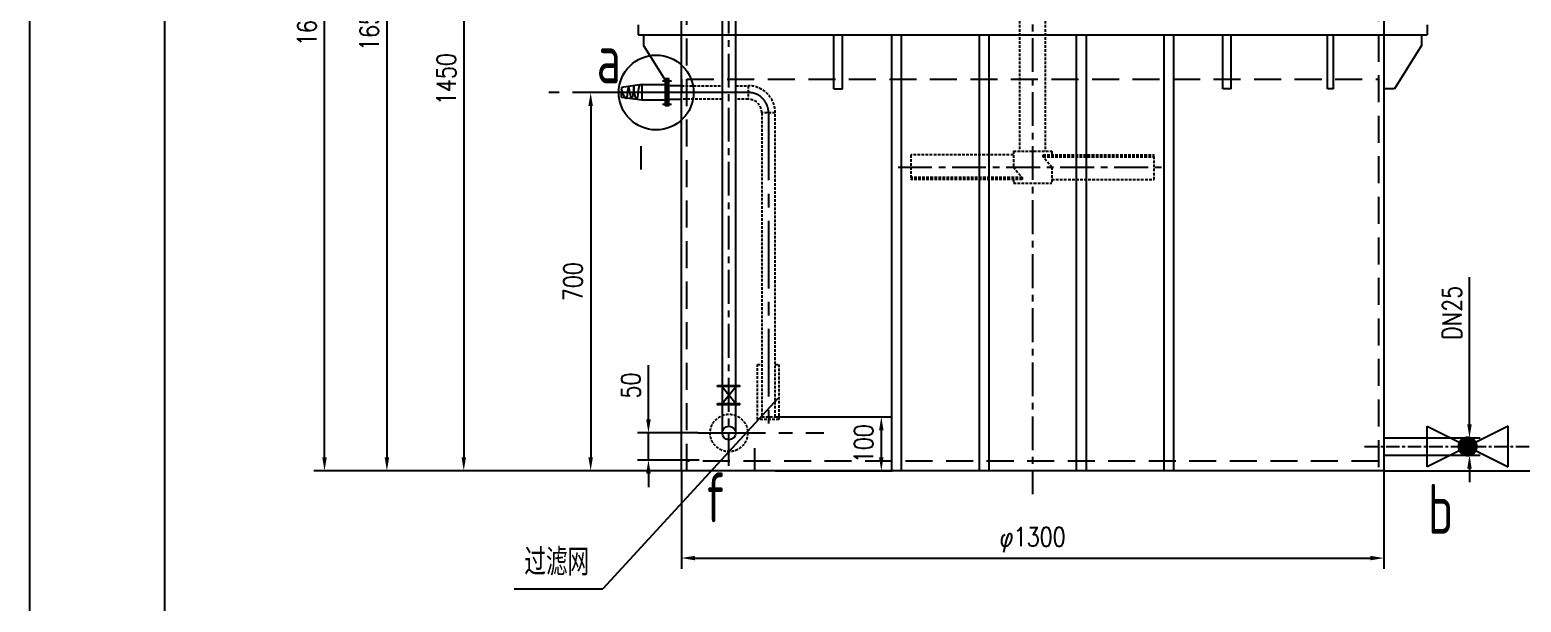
# Model space of a CAD drawing. Header units: millimetres. Extents: x -250 to 5690, y -100 to 4100.
# Drawn here: x -250 to 2510, y 1324 to 2383 of the extents above; entities that cross this region are included whole.
import ezdxf

# ---------------------------------------------------------------- set-up
doc = ezdxf.new("R2010")
doc.units = ezdxf.units.MM
doc.header["$LTSCALE"] = 100
doc.linetypes.add('CENTER', pattern=[2, 1.25, -0.25, 0.25, -0.25])
doc.linetypes.add('DASHED', pattern=[0.75, 0.5, -0.25])
for name, color, linetype in [('1轮廓实线层', 7, 'Continuous'), ('2细线层', 4, 'Continuous'), ('3中心线层', 1, 'CENTER'), ('4虚线层', 6, 'DASHED'), ('RAHMEN025', 7, 'Continuous'), ('图框层', 7, 'Continuous')]:
    doc.layers.add(name, color=color, linetype=linetype)
doc.styles.add('PC_TEXTSTYLE', font='isocp.shx', dxfattribs={"width": 0.8, "bigfont": 'hzfs.shx'})
doc.styles.get("Standard").update_dxf_attribs({"font": 'isocp.shx', "width": 0.707, "bigfont": 'hztxt.shx'})
doc.styles.add('TH_GBDIM', font='romans.shx', dxfattribs={"width": 0.8, "bigfont": 'gbcbig.shx'})
doc.dimstyles.new('TH_GBDIM', dxfattribs={"dimscale": 10, "dimtxt": 3.5, "dimasz": 2.5, "dimexe": 2, "dimexo": 0, "dimgap": 1.5, "dimtad": 1, "dimdec": 1, "dimzin": 0, "dimdsep": 46, "dimtxsty": 'TH_GBDIM', "dimcen": 2.5, "dimclrd": 130, "dimclre": 130, "dimclrt": 3, "dimadec": 0, "dimazin": 0, "dimtfac": 0.714286, "dimtdec": 1, "dimtmove": 0, "dimatfit": 3, "dimfxl": 1, "dimtzin": 0, "dimlwd": -1, "dimlwe": -1, "dimarcsym": 0})

# ---------------------------------------------------------------- blocks, each defined once
blk = doc.blocks.new('*D18')
at = {"layer": '1轮廓实线层', "color": 130, "ltscale": 0.1, "transparency": 16777216}
for p, q in [((894.8, 1662.5), (894.8, 1762.8)), ((986.4, 1637.5), (874.8, 1637.5)), ((894.8, 1587.4), (894.8, 1637.5)), ((988.4, 1587.4), (874.8, 1587.4)), ((894.8, 1562.4), (894.8, 1537.4))]:
    blk.add_line(p, q, dxfattribs=at)
for points in [[(890.6, 1662.5), (899, 1662.5), (894.8, 1637.5)], [(890.6, 1562.4), (899, 1562.4), (894.8, 1587.4)]]:
    blk.add_solid(points, dxfattribs=at)
at = {"layer": 'Defpoints', "color": 0, "ltscale": 0.1, "transparency": 16777216}
for p in [(894.8, 1637.5), (986.4, 1637.5), (988.4, 1587.4)]:
    blk.add_point(p, dxfattribs=at)
at = {"layer": '1轮廓实线层', "color": 3, "ltscale": 0.1, "transparency": 16777216, "insert": (862.3, 1725.2), "char_height": 35, "attachment_point": 5, "rotation": 90, "style": 'TH_GBDIM'}
blk.add_mtext('50', dxfattribs=at)
blk = doc.blocks.new('*D17')
at = {"layer": '1轮廓实线层', "color": 130, "ltscale": 0.1, "transparency": 16777216}
for p, q in [((1129.6, 1667.5), (1345.8, 1667.5)), ((1325.8, 1642.5), (1325.8, 1592.5)), ((1129.6, 1567.5), (1345.8, 1567.5))]:
    blk.add_line(p, q, dxfattribs=at)
for points in [[(1321.6, 1642.5), (1329.9, 1642.5), (1325.8, 1667.5)], [(1321.6, 1592.5), (1329.9, 1592.5), (1325.8, 1567.5)]]:
    blk.add_solid(points, dxfattribs=at)
at = {"layer": 'Defpoints', "color": 0, "ltscale": 0.1, "transparency": 16777216}
for p in [(1129.6, 1667.5), (1129.6, 1567.5), (1325.8, 1567.5)]:
    blk.add_point(p, dxfattribs=at)
at = {"layer": '1轮廓实线层', "color": 3, "ltscale": 0.1, "transparency": 16777216, "insert": (1293.3, 1617.5), "char_height": 35, "attachment_point": 5, "rotation": 90, "style": 'TH_GBDIM'}
blk.add_mtext('100', dxfattribs=at)
blk = doc.blocks.new('*D16')
at = {"layer": '1轮廓实线层', "color": 130, "ltscale": 0.1, "transparency": 16777216}
for p, q in [((923.1, 2267.4), (767.9, 2267.4)), ((787.9, 2242.4), (787.9, 1592.5)), ((916.8, 1567.5), (767.9, 1567.5))]:
    blk.add_line(p, q, dxfattribs=at)
for points in [[(783.7, 2242.4), (792, 2242.4), (787.9, 2267.4)], [(783.7, 1592.5), (792, 1592.5), (787.9, 1567.5)]]:
    blk.add_solid(points, dxfattribs=at)
at = {"layer": 'Defpoints', "color": 0, "ltscale": 0.1, "transparency": 16777216}
for p in [(923.1, 2267.4), (787.9, 1567.5), (916.8, 1567.5)]:
    blk.add_point(p, dxfattribs=at)
at = {"layer": '1轮廓实线层', "color": 3, "ltscale": 0.1, "transparency": 16777216, "insert": (755.4, 1917.5), "char_height": 35, "attachment_point": 5, "rotation": 90, "style": 'TH_GBDIM'}
blk.add_mtext('700', dxfattribs=at)
blk = doc.blocks.new('*D15')
at = {"layer": '1轮廓实线层', "color": 130, "ltscale": 0.1, "transparency": 16777216}
for p, q in [((875.7, 3217.5), (390.8, 3217.5)), ((410.8, 3192.5), (410.8, 1592.5)), ((955.7, 1567.5), (390.8, 1567.5))]:
    blk.add_line(p, q, dxfattribs=at)
for points in [[(406.7, 3192.5), (415, 3192.5), (410.8, 3217.5)], [(406.7, 1592.5), (415, 1592.5), (410.8, 1567.5)]]:
    blk.add_solid(points, dxfattribs=at)
at = {"layer": 'Defpoints', "color": 0, "ltscale": 0.1, "transparency": 16777216}
for p in [(875.7, 3217.5), (410.8, 1567.5), (955.7, 1567.5)]:
    blk.add_point(p, dxfattribs=at)
at = {"layer": '1轮廓实线层', "color": 3, "ltscale": 0.1, "transparency": 16777216, "insert": (378.3, 2392.5), "char_height": 35, "attachment_point": 5, "rotation": 90, "style": 'TH_GBDIM'}
blk.add_mtext('1650{}{}', dxfattribs=at)
blk = doc.blocks.new('*D14')
at = {"layer": '1轮廓实线层', "color": 130, "ltscale": 0.1, "transparency": 16777216}
for p, q in [((955.7, 1567.5), (955.7, 1386)), ((2255.7, 1567.5), (2255.7, 1386)), ((980.7, 1406), (2230.7, 1406))]:
    blk.add_line(p, q, dxfattribs=at)
for points in [[(980.7, 1410.1), (980.7, 1401.8), (955.7, 1406)], [(2230.7, 1410.1), (2230.7, 1401.8), (2255.7, 1406)]]:
    blk.add_solid(points, dxfattribs=at)
at = {"layer": 'Defpoints', "color": 0, "ltscale": 0.1, "transparency": 16777216}
for p in [(955.7, 1567.5), (2255.7, 1567.5), (2255.7, 1406)]:
    blk.add_point(p, dxfattribs=at)
at = {"layer": '1轮廓实线层', "color": 3, "ltscale": 0.1, "transparency": 16777216, "insert": (1605.7, 1439.4), "char_height": 35, "attachment_point": 5, "style": 'TH_GBDIM'}
blk.add_mtext('φ1300', dxfattribs=at)
blk = doc.blocks.new('$VALVE$00000333')
for p, q in [((125, 62.5), (-125, -62.5)), ((-125, 62.5), (125, -62.5)), ((-125, -62.5), (-125, 62.5)), ((125, -62.5), (125, 62.5))]:
    blk.add_line(p, q)
at = {"const_width": 31.25}
blk.add_lwpolyline([(-15.625, 0, 1), (15.625, 0, 1)], format="xyb", close=True, dxfattribs=at)
for p in [(-125, 0), (125, 0)]:
    blk.add_point(p)
blk = doc.blocks.new('*D30')
at = {"layer": '1轮廓实线层', "color": 130, "ltscale": 0.1, "transparency": 16777216}
for p, q in [((984.3, 3017.4), (533.1, 3017.4)), ((553.1, 2992.4), (553.1, 1592.5)), ((832.3, 1567.5), (533.1, 1567.5))]:
    blk.add_line(p, q, dxfattribs=at)
for points in [[(548.9, 2992.4), (557.2, 2992.4), (553.1, 3017.4)], [(548.9, 1592.5), (557.2, 1592.5), (553.1, 1567.5)]]:
    blk.add_solid(points, dxfattribs=at)
at = {"layer": 'Defpoints', "color": 0, "ltscale": 0.1, "transparency": 16777216}
for p in [(984.3, 3017.4), (553.1, 1567.5), (832.3, 1567.5)]:
    blk.add_point(p, dxfattribs=at)
at = {"layer": '1轮廓实线层', "color": 3, "ltscale": 0.1, "transparency": 16777216, "insert": (520.6, 2292.4), "char_height": 35, "attachment_point": 5, "rotation": 90, "style": 'TH_GBDIM'}
blk.add_mtext('1450{}{}', dxfattribs=at)
blk = doc.blocks.new('*D31')
at = {"layer": '1轮廓实线层', "color": 130, "ltscale": 0.1, "transparency": 16777216}
for p, q in [((2644, 1637.5), (2644, 1662.5)), ((2557.6, 1612.5), (2664, 1612.5)), ((2644, 1612.5), (2644, 1567.5)), ((2255.7, 1567.5), (2664, 1567.5)), ((2644, 1542.5), (2644, 1442.1))]:
    blk.add_line(p, q, dxfattribs=at)
for points in [[(2639.9, 1637.5), (2648.2, 1637.5), (2644, 1612.5)], [(2639.9, 1542.5), (2648.2, 1542.5), (2644, 1567.5)]]:
    blk.add_solid(points, dxfattribs=at)
at = {"layer": 'Defpoints', "color": 0, "ltscale": 0.1, "transparency": 16777216}
for p in [(2557.6, 1612.5), (2255.7, 1567.5), (2644, 1567.5)]:
    blk.add_point(p, dxfattribs=at)
at = {"layer": '1轮廓实线层', "color": 3, "ltscale": 0.1, "transparency": 16777216, "insert": (2611.5, 1479.8), "char_height": 35, "attachment_point": 5, "rotation": 90, "style": 'TH_GBDIM'}
blk.add_mtext('45{}{}', dxfattribs=at)
blk = doc.blocks.new('*D32')
at = {"layer": '1轮廓实线层', "color": 130, "ltscale": 0.1, "transparency": 16777216}
for p, q in [((2414.3, 1653.5), (2414.3, 1925.5)), ((2335.7, 1628.5), (2434.3, 1628.5)), ((2414.3, 1596.5), (2414.3, 1628.5)), ((2335.7, 1596.5), (2434.3, 1596.5)), ((2414.3, 1571.5), (2414.3, 1546.5))]:
    blk.add_line(p, q, dxfattribs=at)
for points in [[(2410.1, 1653.5), (2418.4, 1653.5), (2414.3, 1628.5)], [(2410.1, 1571.5), (2418.4, 1571.5), (2414.3, 1596.5)]]:
    blk.add_solid(points, dxfattribs=at)
at = {"layer": 'Defpoints', "color": 0, "ltscale": 0.1, "transparency": 16777216}
for p in [(2335.7, 1628.5), (2335.7, 1596.5), (2414.3, 1596.5)]:
    blk.add_point(p, dxfattribs=at)
at = {"layer": '1轮廓实线层', "color": 3, "ltscale": 0.1, "transparency": 16777216, "insert": (2381.8, 1859.8), "char_height": 35, "attachment_point": 5, "rotation": 90, "style": 'TH_GBDIM'}
blk.add_mtext('DN25{}{}', dxfattribs=at)
blk = doc.blocks.new('*D49')
at = {"layer": '1轮廓实线层', "color": 130, "ltscale": 0.1, "transparency": 16777216}
for p, q in [((875.7, 3235.5), (275.4, 3235.5)), ((295.4, 1592.5), (295.4, 3210.5)), ((837.3, 1567.5), (275.4, 1567.5))]:
    blk.add_line(p, q, dxfattribs=at)
for points in [[(291.2, 3210.5), (299.6, 3210.5), (295.4, 3235.5)], [(291.2, 1592.5), (299.6, 1592.5), (295.4, 1567.5)]]:
    blk.add_solid(points, dxfattribs=at)
at = {"layer": 'Defpoints', "color": 0, "ltscale": 0.1, "transparency": 16777216}
for p in [(295.4, 3235.5), (875.7, 3235.5), (837.3, 1567.5)]:
    blk.add_point(p, dxfattribs=at)
at = {"layer": '1轮廓实线层', "color": 3, "ltscale": 0.1, "transparency": 16777216, "insert": (262.9, 2401.5), "char_height": 35, "attachment_point": 5, "rotation": 90, "style": 'TH_GBDIM'}
blk.add_mtext('1668{}{}', dxfattribs=at)

msp = doc.modelspace()

# ---------------------------------------------------------------- linework, layer by layer
at = {"layer": '1轮廓实线层'}
for p, q in [((955.72, 1567.46), (955.72, 3199.46)), ((2255.72, 3199.46), (2255.72, 1567.46)), ((1031.29, 3017.46), (1031.29, 1637.49)), ((1056.29, 1637.49), (1056.29, 3017.46)), ((875.72, 2392.46), (875.72, 2374.46)), ((875.72, 2374.46), (2335.72, 2374.46)), ((885.72, 2374.46), (885.72, 2354.46)), ((1238.21, 2274.46), (1238.21, 2374.46)), ((1253.8, 2274.46), (1253.8, 2374.46)), ((1344.82, 2374.46), (1344.82, 1567.46)), ((1362.82, 2374.46), (1362.82, 1567.46)), ((1506.82, 2374.46), (1506.82, 1567.46)), ((1524.82, 2374.46), (1524.82, 1567.46)), ((1686.63, 2374.46), (1686.63, 1567.46)), ((1704.63, 2374.46), (1704.63, 1567.46)), ((1848.63, 2374.46), (1848.63, 1567.46)), ((1866.63, 2374.46), (1866.63, 1567.46)), ((1957.65, 2274.46), (1957.65, 2374.46)), ((1973.24, 2274.46), (1973.24, 2374.46)), ((2151.29, 2274.46), (2151.29, 2374.46)), ((2162.86, 2274.46), (2162.86, 2374.46)), ((2325.72, 2374.46), (2325.72, 2354.46)), ((2335.72, 2392.46), (2335.72, 2374.46)), ((885.72, 2354.46), (926.09, 2289.88)), ((2325.72, 2354.46), (2275.72, 2274.46)), ((883.07, 2282.36), (844.8, 2276.72)), ((844.8, 2276.72), (844.8, 2267.46)), ((844.82, 2258.15), (844.8, 2267.41)), ((956.22, 2279.96), (926.1, 2279.99)), ((1238.21, 2274.46), (1253.8, 2274.46)), ((1973.24, 2274.46), (1957.65, 2274.46)), ((2162.86, 2274.46), (2151.29, 2274.46)), ((2275.72, 2274.46), (2255.72, 2274.46)), ((883.1, 2253.42), (844.8, 2258.15)), ((926.1, 2254.99), (956.18, 2254.96)), ((1031.29, 1725.28), (1056.29, 1725.28)), ((1031.29, 1691.93), (1056.29, 1723.2)), ((1031.29, 1723.2), (1056.29, 1691.93)), ((2255.72, 1628.46), (2335.72, 1628.46)), ((2255.72, 1596.46), (2335.72, 1596.46)), ((2255.72, 1567.46), (955.72, 1567.46))]:
    msp.add_line(p, q, dxfattribs=at)
for points in [[(926.09, 2293.42), (928.27, 2293.42), (928.27, 2242.86), (926.09, 2242.86)], [(929.46, 2293.42), (931.64, 2293.42), (931.64, 2242.86), (929.46, 2242.86)], [(883.07, 2282.36), (926.1, 2282.36), (926.1, 2253.42), (883.07, 2253.42)], [(1022.56, 1725.28), (1063.31, 1725.28), (1063.31, 1723.2), (1022.56, 1723.2)], [(1022.56, 1691.93), (1063.31, 1691.93), (1063.31, 1689.84), (1022.56, 1689.84)]]:
    msp.add_lwpolyline(points, close=True, dxfattribs=at)
msp.add_circle((1043.79, 1637.49), 12.5, dxfattribs=at)
msp.add_spline([(883.07, 2280.02), (881.47, 2281.39), (872.74, 2255.18), (869.31, 2265.17), (868, 2280.14), (863.68, 2256.95), (857.9, 2278.65), (854.12, 2257), (844.8, 2274.51)], degree=3, dxfattribs=at)
at = {"layer": '2细线层', "ltscale": 0.1}
msp.add_line((-250, -100), (-250, 4100), dxfattribs=at)
at = {"layer": '2细线层'}
for p in [(1134.3, 1701.02), (646.52, 1348.76)]:
    msp.add_line(p, (810.32, 1348.76), dxfattribs=at)
msp.add_circle((909.09, 2267.46), 69.18, dxfattribs=at)
at = {"layer": '3中心线层', "ltscale": 0.5}
for p, q in [((1605.72, 3868.11), (1605.72, 1524.27)), ((1043.79, 1576.69), (1043.79, 3072.28)), ((1356.94, 2129.26), (1851.78, 2129.26))]:
    msp.add_line(p, q, dxfattribs=at)
at = {"layer": '3中心线层'}
for p, q in [((955.72, 2292.46), (955.68, 2242.46)), ((1079.56, 2267.41), (710.45, 2267.46)), ((987.14, 2267.46), (801.5, 2267.46)), ((1117.06, 2229.96), (1117.06, 1635.26)), ((986.37, 1637.49), (1219.33, 1637.49))]:
    msp.add_line(p, q, dxfattribs=at)
at = {"layer": '3中心线层', "ltscale": 0.2}
for p, q in [((920.93, 2289.06), (937.2, 2289.06)), ((920.93, 2245.82), (937.19, 2245.81)), ((2219.94, 1612.46), (2557.64, 1612.46))]:
    msp.add_line(p, q, dxfattribs=at)
at = {"layer": '3中心线层'}
msp.add_arc((1079.56, 2229.96), 37.5, 0, 90, dxfattribs=at)
at = {"layer": '4虚线层', "ltscale": 0.1}
for p, q in [((1581.33, 3217.46), (1581.33, 2158.88)), ((1628.73, 3217.46), (1628.73, 2158.88)), ((955.71, 2279.96), (1031.29, 2279.96)), ((1056.29, 2279.96), (1079.56, 2279.96)), ((1079.56, 2279.96), (1079.56, 2254.86)), ((1031.29, 2254.9), (956.18, 2254.96)), ((1079.56, 2254.86), (1056.29, 2254.88)), ((1104.56, 2229.96), (1104.56, 1667.46)), ((1129.56, 2229.96), (1104.56, 2229.96)), ((1129.56, 1667.46), (1129.56, 2229.96)), ((1570.17, 2158.88), (1641.27, 2158.88)), ((1570.17, 2158.88), (1570.17, 2129.26)), ((1641.27, 2158.88), (1641.27, 2151.88)), ((1380.57, 2151.88), (1380.57, 2106.63)), ((1570.17, 2151.88), (1380.57, 2151.88)), ((1570.17, 2129.26), (1586.45, 2109.99)), ((1625, 2151.88), (1830.87, 2151.88)), ((1625, 2148.53), (1625, 2151.88)), ((1641.27, 2129.26), (1625, 2148.53)), ((1625, 2148.53), (1830.87, 2148.53)), ((1641.27, 2129.26), (1641.27, 2099.63)), ((1830.87, 2106.63), (1830.87, 2151.88)), ((1586.45, 2109.99), (1380.57, 2109.99)), ((1586.45, 2106.63), (1380.57, 2106.63)), ((1570.17, 2106.63), (1570.17, 2099.63)), ((1570.17, 2099.63), (1641.27, 2099.63)), ((1586.45, 2109.99), (1586.45, 2106.63)), ((1641.27, 2106.63), (1830.87, 2106.63)), ((1104.56, 1667.46), (1129.56, 1667.46))]:
    msp.add_line(p, q, dxfattribs=at)
at = {"layer": '4虚线层'}
for p, q in [((965.72, 1567.46), (965.72, 3199.46)), ((2245.72, 3199.46), (2245.72, 1567.46)), ((965.72, 2292.46), (2245.72, 2292.46)), ((1090.85, 1609.38), (1090.85, 1567.46)), ((2245.72, 1585.46), (965.72, 1585.46))]:
    msp.add_line(p, q, dxfattribs=at)
at = {"layer": '4虚线层', "ltscale": 0.1}
msp.add_lwpolyline([(1129.56, 1764.21), (1136.38, 1764.21), (1136.38, 1662.35), (1096.54, 1662.35), (1096.54, 1764.21), (1104.56, 1764.21)], dxfattribs=at)
msp.add_circle((1043.79, 1637.49), 34.68, dxfattribs=at)
for radius in [50, 25]:
    msp.add_arc((1079.56, 2229.96), radius, 0, 90, dxfattribs=at)
at = {"layer": '图框层', "ltscale": 0.1}
msp.add_line((0, 0), (0, 4000), dxfattribs=at)

# ---------------------------------------------------------------- block references
at = {"xscale": 0.6, "yscale": 0.6, "zscale": 0.6}
msp.add_blockref('$VALVE$00000333', (2410.72, 1612.46), dxfattribs=at)

# ---------------------------------------------------------------- texts
at = {"layer": '2细线层', "char_height": 50, "width": 171.3775, "attachment_point": 1, "style": 'PC_TEXTSTYLE'}
for s, insert in [('Ⅰ', (860.84, 2170.07)), ('过滤网', (665.2, 1423.58))]:
    msp.add_mtext(s, dxfattribs=dict(at, insert=insert))
at = {"layer": 'RAHMEN025', "width": 0.768}
for s, p in [('a', (798.93, 2284.43)), ('f', (998.44, 1472.06)), ('b', (2337.28, 1450.81))]:
    msp.add_text(s, height=92.14, dxfattribs=at).set_placement(p)

# ---------------------------------------------------------------- dimensions: what is measured, and where the dimension line sits
at = {"layer": '1轮廓实线层'}
for base, p1, p2, picture, middle in [((295.39, 3235.46), (837.32, 1567.46), (875.72, 3235.46), '*D49', (262.89, 2401.46)), ((553.05, 1567.46), (984.31, 3017.42), (832.32, 1567.46), '*D30', (520.55, 2292.44)), ((2644.04, 1567.46), (2557.64, 1612.46), (2255.72, 1567.46), '*D31', (2611.54, 1479.8))]:
    dim = msp.add_linear_dim(base=base, p1=p1, p2=p2, angle=90, text='<>{}{}', dimstyle='TH_GBDIM', override={"dimgap": 1.5, "dimtad": 1, "dimjust": 0, "dimdec": 0, "dimlfac": 1, "dimse1": 0, "dimse2": 0, "dimsd1": 0, "dimsd2": 0}, dxfattribs=at)
    dim.commit()
    dim.dimension.update_dxf_attribs({"geometry": picture, "text_midpoint": middle})
for base, p1, p2, text, override, picture, middle in [((410.82, 1567.46), (875.72, 3217.46), (955.72, 1567.46), '<>{}{}', {"dimdec": 0}, '*D15', (410.82, 2392.46)), ((2414.26, 1596.46), (2335.72, 1628.46), (2335.72, 1596.46), 'DN25{}{}', {"dimgap": 1.5, "dimtad": 1, "dimjust": 0, "dimdec": 0, "dimlfac": 1, "dimse1": 0, "dimse2": 0, "dimsd1": 0, "dimsd2": 0}, '*D32', (2414.26, 1859.8))]:
    dim = msp.add_linear_dim(base=base, p1=p1, p2=p2, angle=90, text=text, dimstyle='TH_GBDIM', override=override, dxfattribs=at)
    dim.commit()
    dim.dimension.update_dxf_attribs({"geometry": picture, "text_midpoint": middle, "dimtype": 160})
for base, p1, p2, picture, middle in [((787.87, 1567.46), (923.14, 2267.44), (916.77, 1567.46), '*D16', (787.87, 1917.45)), ((1325.76, 1567.46), (1129.56, 1667.46), (1129.56, 1567.46), '*D17', (1325.76, 1617.46))]:
    dim = msp.add_linear_dim(base=base, p1=p1, p2=p2, angle=90, dimstyle='TH_GBDIM', override={"dimdec": 0}, dxfattribs=at)
    dim.commit()
    dim.dimension.update_dxf_attribs({"geometry": picture, "text_midpoint": middle, "dimtype": 160})
dim = msp.add_linear_dim(base=(894.81, 1637.49), p1=(988.38, 1587.42), p2=(986.37, 1637.49), angle=90, dimstyle='TH_GBDIM', override={"dimdec": 0}, dxfattribs=at)
dim.commit()
dim.dimension.update_dxf_attribs({"geometry": '*D18', "text_midpoint": (862.31, 1725.16)})
dim = msp.add_linear_dim(base=(2255.72, 1405.98), p1=(955.72, 1567.46), p2=(2255.72, 1567.46), text='φ1300', dimstyle='TH_GBDIM', override={"dimdec": 0}, dxfattribs=at)
dim.commit()
dim.dimension.update_dxf_attribs({"geometry": '*D14', "text_midpoint": (1605.72, 1439.45)})

doc.saveas('drawing.dxf')
